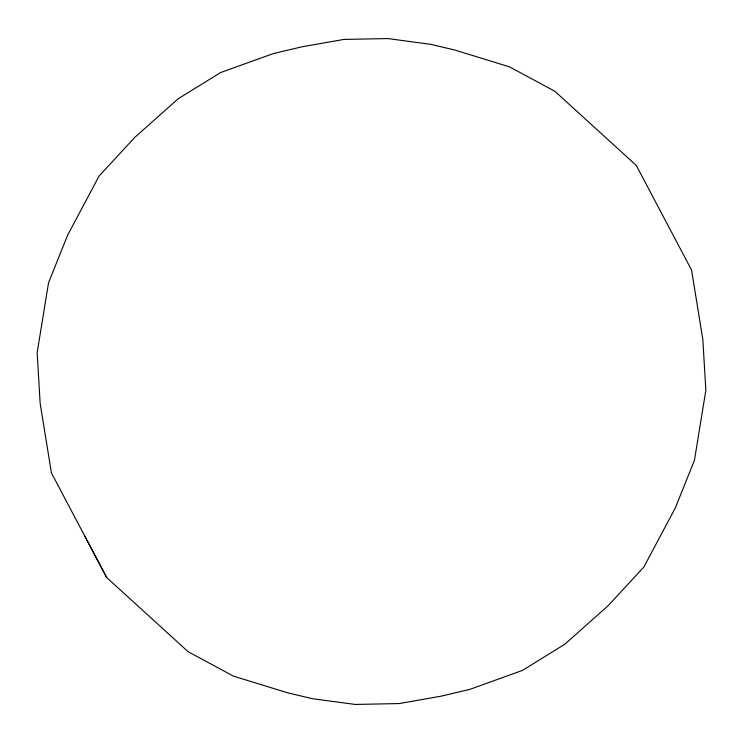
<?xml version="1.0" encoding="UTF-8"?>
<svg xmlns="http://www.w3.org/2000/svg" width="743" height="743" viewBox="0 0 743 743"><rect width="100%" height="100%" fill="white"/><g stroke="black" fill="none" stroke-linecap="round" stroke-linejoin="round"><path stroke-width="1.11" d="M106.686 577.534L188.1 651.695L233.423 676.121L288.154 692.959L312.562 698.726L355.275 704.438L399.102 703.575L441.036 696.191L469.845 689.374L522.45 670.418L564.773 644.255L608.211 605.629L643.921 566.937L675.341 507.887L694.454 460.251L705.85 390.233L702.85 339.635L691.566 270.062L636.314 165.466L554.9 91.305L509.577 66.879L454.846 50.041L430.438 44.274L387.725 38.562L343.898 39.425L301.964 46.809L273.155 53.626L220.55 72.582L178.227 98.745L134.789 137.371L99.079 176.063L67.659 235.113L48.546 282.749L37.15 352.767L40.15 403.365L51.434 472.938L106.686 577.534L84.535 535.601"/></g></svg>
